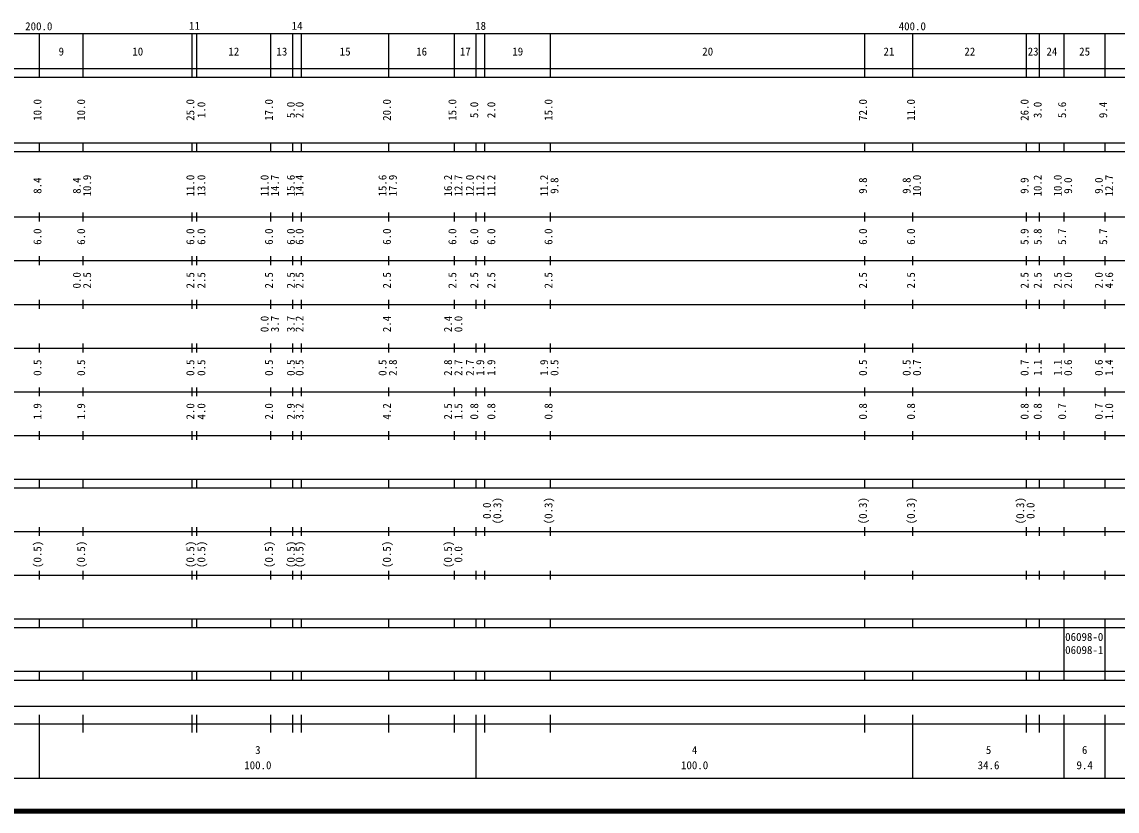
# Model space of a CAD drawing. Units: millimetres on the paper, enlarged 1000 times. Extents: x 40000 to 680000, y 20000 to 380000.
# Drawn here: x 263981 to 514731, y 20000 to 200653 of the extents above; entities that cross this region are included whole.
import ezdxf
from ezdxf.enums import TextEntityAlignment as Align

# ---------------------------------------------------------------- set-up
doc = ezdxf.new("R2010")
doc.units = ezdxf.units.MM
doc.header["$LTSCALE"] = 1000
doc.layers.add('M-TTL', color=2, linetype='Continuous', lineweight=140)
doc.layers.add('M-TTL-BAND', color=7, linetype='Continuous', lineweight=25)
doc.styles.add('ＭＳ ゴシック', font='')
doc.styles.get('ＭＳ ゴシック').set_extended_font_data('MS Gothic')

msp = doc.modelspace()

# ---------------------------------------------------------------- linework, layer by layer
at = {"layer": 'M-TTL'}
msp.add_line((40000, 20000), (680000, 20000), dxfattribs=at)
at = {"layer": 'M-TTL-BAND'}
for p, q in [((68000, 198000), (579000, 198000)), ((268000, 188000), (268000, 198000)), ((278000, 188000), (278000, 198000)), ((303000, 188000), (303000, 198000)), ((304000, 188000), (304000, 198000)), ((321000, 188000), (321000, 198000)), ((326000, 188000), (326000, 198000)), ((328000, 188000), (328000, 198000)), ((348000, 188000), (348000, 198000)), ((363000, 188000), (363000, 198000)), ((368000, 188000), (368000, 198000)), ((370000, 188000), (370000, 198000)), ((385000, 188000), (385000, 198000)), ((457000, 188000), (457000, 198000)), ((468000, 188000), (468000, 198000)), ((494000, 188000), (494000, 198000)), ((497000, 188000), (497000, 198000)), ((502600, 188000), (502600, 198000)), ((512000, 188000), (512000, 198000)), ((40000, 190000), (579000, 190000)), ((40000, 188000), (579000, 188000)), ((40000, 173000), (579000, 173000)), ((40000, 171000), (579000, 171000)), ((268000, 171000), (268000, 173000)), ((278000, 171000), (278000, 173000)), ((303000, 171000), (303000, 173000)), ((304000, 171000), (304000, 173000)), ((321000, 171000), (321000, 173000)), ((326000, 171000), (326000, 173000)), ((328000, 171000), (328000, 173000)), ((348000, 171000), (348000, 173000)), ((363000, 171000), (363000, 173000)), ((368000, 171000), (368000, 173000)), ((370000, 171000), (370000, 173000)), ((385000, 171000), (385000, 173000)), ((457000, 171000), (457000, 173000)), ((468000, 171000), (468000, 173000)), ((494000, 171000), (494000, 173000)), ((497000, 171000), (497000, 173000)), ((502600, 171000), (502600, 173000)), ((512000, 171000), (512000, 173000)), ((40000, 156000), (579000, 156000)), ((268000, 155000), (268000, 157000)), ((278000, 155000), (278000, 157000)), ((303000, 155000), (303000, 157000)), ((304000, 155000), (304000, 157000)), ((321000, 155000), (321000, 157000)), ((326000, 155000), (326000, 157000)), ((328000, 155000), (328000, 157000)), ((348000, 155000), (348000, 157000)), ((363000, 155000), (363000, 157000)), ((368000, 155000), (368000, 157000)), ((370000, 155000), (370000, 157000)), ((385000, 155000), (385000, 157000)), ((457000, 155000), (457000, 157000)), ((468000, 155000), (468000, 157000)), ((494000, 155000), (494000, 157000)), ((497000, 155000), (497000, 157000)), ((502600, 155000), (502600, 157000)), ((512000, 155000), (512000, 157000)), ((46000, 146000), (579000, 146000)), ((268000, 145000), (268000, 147000)), ((278000, 145000), (278000, 147000)), ((303000, 145000), (303000, 147000)), ((304000, 145000), (304000, 147000)), ((321000, 145000), (321000, 147000)), ((326000, 145000), (326000, 147000)), ((328000, 145000), (328000, 147000)), ((348000, 145000), (348000, 147000)), ((363000, 145000), (363000, 147000)), ((368000, 145000), (368000, 147000)), ((370000, 145000), (370000, 147000)), ((385000, 145000), (385000, 147000)), ((457000, 145000), (457000, 147000)), ((468000, 145000), (468000, 147000)), ((494000, 145000), (494000, 147000)), ((497000, 145000), (497000, 147000)), ((502600, 145000), (502600, 147000)), ((512000, 145000), (512000, 147000)), ((52000, 136000), (579000, 136000)), ((268000, 135000), (268000, 137000)), ((278000, 135000), (278000, 137000)), ((303000, 135000), (303000, 137000)), ((304000, 135000), (304000, 137000)), ((321000, 135000), (321000, 137000)), ((326000, 135000), (326000, 137000)), ((328000, 135000), (328000, 137000)), ((348000, 135000), (348000, 137000)), ((363000, 135000), (363000, 137000)), ((368000, 135000), (368000, 137000)), ((370000, 135000), (370000, 137000)), ((385000, 135000), (385000, 137000)), ((457000, 135000), (457000, 137000)), ((468000, 135000), (468000, 137000)), ((494000, 135000), (494000, 137000)), ((497000, 135000), (497000, 137000)), ((502600, 135000), (502600, 137000)), ((512000, 135000), (512000, 137000)), ((46000, 126000), (579000, 126000)), ((268000, 125000), (268000, 127000)), ((278000, 125000), (278000, 127000)), ((303000, 125000), (303000, 127000)), ((304000, 125000), (304000, 127000)), ((321000, 125000), (321000, 127000)), ((326000, 125000), (326000, 127000)), ((328000, 125000), (328000, 127000)), ((348000, 125000), (348000, 127000)), ((363000, 125000), (363000, 127000)), ((368000, 125000), (368000, 127000)), ((370000, 125000), (370000, 127000)), ((385000, 125000), (385000, 127000)), ((457000, 125000), (457000, 127000)), ((468000, 125000), (468000, 127000)), ((494000, 125000), (494000, 127000)), ((497000, 125000), (497000, 127000)), ((502600, 125000), (502600, 127000)), ((512000, 125000), (512000, 127000)), ((52000, 116000), (579000, 116000)), ((268000, 115000), (268000, 117000)), ((278000, 115000), (278000, 117000)), ((303000, 115000), (303000, 117000)), ((304000, 115000), (304000, 117000)), ((321000, 115000), (321000, 117000)), ((326000, 115000), (326000, 117000)), ((328000, 115000), (328000, 117000)), ((348000, 115000), (348000, 117000)), ((363000, 115000), (363000, 117000)), ((368000, 115000), (368000, 117000)), ((370000, 115000), (370000, 117000)), ((385000, 115000), (385000, 117000)), ((457000, 115000), (457000, 117000)), ((468000, 115000), (468000, 117000)), ((494000, 115000), (494000, 117000)), ((497000, 115000), (497000, 117000)), ((502600, 115000), (502600, 117000)), ((512000, 115000), (512000, 117000)), ((46000, 106000), (579000, 106000)), ((268000, 105000), (268000, 107000)), ((278000, 105000), (278000, 107000)), ((303000, 105000), (303000, 107000)), ((304000, 105000), (304000, 107000)), ((321000, 105000), (321000, 107000)), ((326000, 105000), (326000, 107000)), ((328000, 105000), (328000, 107000)), ((348000, 105000), (348000, 107000)), ((363000, 105000), (363000, 107000)), ((368000, 105000), (368000, 107000)), ((370000, 105000), (370000, 107000)), ((385000, 105000), (385000, 107000)), ((457000, 105000), (457000, 107000)), ((468000, 105000), (468000, 107000)), ((494000, 105000), (494000, 107000)), ((497000, 105000), (497000, 107000)), ((502600, 105000), (502600, 107000)), ((512000, 105000), (512000, 107000)), ((40000, 96000), (579000, 96000)), ((268000, 94000), (268000, 96000)), ((278000, 94000), (278000, 96000)), ((303000, 94000), (303000, 96000)), ((304000, 94000), (304000, 96000)), ((321000, 94000), (321000, 96000)), ((326000, 94000), (326000, 96000)), ((328000, 94000), (328000, 96000)), ((348000, 94000), (348000, 96000)), ((363000, 94000), (363000, 96000)), ((368000, 94000), (368000, 96000)), ((370000, 94000), (370000, 96000)), ((385000, 94000), (385000, 96000)), ((457000, 94000), (457000, 96000)), ((468000, 94000), (468000, 96000)), ((494000, 94000), (494000, 96000)), ((497000, 94000), (497000, 96000)), ((502600, 94000), (502600, 96000)), ((512000, 94000), (512000, 96000)), ((40000, 94000), (579000, 94000)), ((49000, 84000), (579000, 84000)), ((268000, 83000), (268000, 85000)), ((278000, 83000), (278000, 85000)), ((303000, 83000), (303000, 85000)), ((304000, 83000), (304000, 85000)), ((321000, 83000), (321000, 85000)), ((326000, 83000), (326000, 85000)), ((328000, 83000), (328000, 85000)), ((348000, 83000), (348000, 85000)), ((363000, 83000), (363000, 85000)), ((368000, 83000), (368000, 85000)), ((370000, 83000), (370000, 85000)), ((385000, 83000), (385000, 85000)), ((457000, 83000), (457000, 85000)), ((468000, 83000), (468000, 85000)), ((494000, 83000), (494000, 85000)), ((497000, 83000), (497000, 85000)), ((502600, 83000), (502600, 85000)), ((512000, 83000), (512000, 85000)), ((40000, 74000), (579000, 74000)), ((268000, 73000), (268000, 75000)), ((278000, 73000), (278000, 75000)), ((303000, 73000), (303000, 75000)), ((304000, 73000), (304000, 75000)), ((321000, 73000), (321000, 75000)), ((326000, 73000), (326000, 75000)), ((328000, 73000), (328000, 75000)), ((348000, 73000), (348000, 75000)), ((363000, 73000), (363000, 75000)), ((368000, 73000), (368000, 75000)), ((370000, 73000), (370000, 75000)), ((385000, 73000), (385000, 75000)), ((457000, 73000), (457000, 75000)), ((468000, 73000), (468000, 75000)), ((494000, 73000), (494000, 75000)), ((497000, 73000), (497000, 75000)), ((502600, 73000), (502600, 75000)), ((512000, 73000), (512000, 75000)), ((40000, 64000), (579000, 64000)), ((268000, 62000), (268000, 64000)), ((278000, 62000), (278000, 64000)), ((303000, 62000), (303000, 64000)), ((304000, 62000), (304000, 64000)), ((321000, 62000), (321000, 64000)), ((326000, 62000), (326000, 64000)), ((328000, 62000), (328000, 64000)), ((348000, 62000), (348000, 64000)), ((363000, 62000), (363000, 64000)), ((368000, 62000), (368000, 64000)), ((370000, 62000), (370000, 64000)), ((385000, 62000), (385000, 64000)), ((457000, 62000), (457000, 64000)), ((468000, 62000), (468000, 64000)), ((494000, 62000), (494000, 64000)), ((497000, 62000), (497000, 64000)), ((502600, 62000), (502600, 64000)), ((512000, 62000), (512000, 64000)), ((40000, 62000), (579000, 62000)), ((502600, 52000), (502600, 62000)), ((512000, 52000), (512000, 62000)), ((40000, 52000), (579000, 52000)), ((268000, 50000), (268000, 52000)), ((278000, 50000), (278000, 52000)), ((303000, 50000), (303000, 52000)), ((304000, 50000), (304000, 52000)), ((321000, 50000), (321000, 52000)), ((326000, 50000), (326000, 52000)), ((328000, 50000), (328000, 52000)), ((348000, 50000), (348000, 52000)), ((363000, 50000), (363000, 52000)), ((368000, 50000), (368000, 52000)), ((370000, 50000), (370000, 52000)), ((385000, 50000), (385000, 52000)), ((457000, 50000), (457000, 52000)), ((468000, 50000), (468000, 52000)), ((494000, 50000), (494000, 52000)), ((497000, 50000), (497000, 52000)), ((502600, 50000), (502600, 52000)), ((512000, 50000), (512000, 52000)), ((40000, 50000), (579000, 50000)), ((71000, 44000), (565000, 44000)), ((268000, 27500), (268000, 42000)), ((278000, 38000), (278000, 42000)), ((303000, 38000), (303000, 42000)), ((304000, 38000), (304000, 42000)), ((321000, 38000), (321000, 42000)), ((326000, 38000), (326000, 42000)), ((328000, 38000), (328000, 42000)), ((348000, 38000), (348000, 42000)), ((363000, 38000), (363000, 42000)), ((368000, 27500), (368000, 42000)), ((370000, 38000), (370000, 42000)), ((385000, 38000), (385000, 42000)), ((457000, 38000), (457000, 42000)), ((468000, 27500), (468000, 42000)), ((494000, 38000), (494000, 42000)), ((497000, 38000), (497000, 42000)), ((502600, 27500), (502600, 42000)), ((512000, 27500), (512000, 42000)), ((40000, 40000), (579000, 40000)), ((68000, 27500), (579000, 27500))]:
    msp.add_line(p, q, dxfattribs=at)

# ---------------------------------------------------------------- texts
at = {"layer": 'M-TTL-BAND', "style": 'ＭＳ ゴシック'}
for s, p in [('11', (303500, 198293)), ('14', (327000, 198293)), ('18', (369000, 198293)), ('200.0', (267844, 198195)), ('400.0', (467844, 198195)), ('9', (273000, 192405)), ('10', (290500, 192405)), ('12', (312500, 192405)), ('13', (323500, 192405)), ('15', (338000, 192405)), ('16', (355500, 192405)), ('17', (365500, 192405)), ('19', (377500, 192405)), ('20', (421000, 192405)), ('21', (462500, 192405)), ('22', (481000, 192405)), ('23', (495500, 192405)), ('24', (499800, 192405)), ('25', (507300, 192405)), ('3', (318000, 32523)), ('4', (418000, 32523)), ('5', (485300, 32523)), ('6', (507300, 32523)), ('100.0', (318000, 29033)), ('100.0', (418000, 29033)), ('34.6', (485300, 29033)), ('9.4', (507300, 29033))]:
    msp.add_text(s, height=1833, dxfattribs=at).set_placement(p, align=Align.BOTTOM_CENTER)
for s, p in [('10.0', (269000, 180500)), ('10.0', (279000, 180500)), ('25.0', (304000, 180500)), ('1.0', (306528, 180500)), ('17.0', (322000, 180500)), ('5.0', (327000, 180500)), ('2.0', (329000, 180500)), ('20.0', (349000, 180500)), ('15.0', (364000, 180500)), ('5.0', (369000, 180500)), ('2.0', (372906, 180500)), ('15.0', (386000, 180500)), ('72.0', (458000, 180500)), ('11.0', (469000, 180500)), ('26.0', (495000, 180500)), ('3.0', (498000, 180500)), ('5.6', (503600, 180500)), ('9.4', (513000, 180500)), ('10.9', (280370, 163174)), ('11.0', (304000, 163174)), ('13.0', (306528, 163174)), ('11.0', (321000, 163174)), ('14.7', (323370, 163174)), ('15.6', (327000, 163174)), ('14.4', (329000, 163174)), ('15.6', (348000, 163174)), ('17.9', (350370, 163174)), ('16.2', (363000, 163174)), ('12.7', (365370, 163174)), ('12.0', (368000, 163174)), ('11.2', (370370, 163174)), ('11.2', (372906, 163174)), ('11.2', (385000, 163174)), ('10.0', (470370, 163174)), ('10.2', (498000, 163174)), ('10.0', (502600, 163174)), ('12.7', (514370, 163174)), ('8.4', (269000, 163174)), ('8.4', (278000, 163174)), ('9.8', (387370, 163174)), ('9.8', (458000, 163174)), ('9.8', (468000, 163174)), ('9.9', (495000, 163174)), ('9.0', (504970, 163174)), ('9.0', (512000, 163174)), ('6.0', (269000, 151500)), ('6.0', (279000, 151500)), ('6.0', (304000, 151500)), ('6.0', (306528, 151500)), ('6.0', (322000, 151500)), ('6.0', (327000, 151500)), ('6.0', (329000, 151500)), ('6.0', (349000, 151500)), ('6.0', (364000, 151500)), ('6.0', (369000, 151500)), ('6.0', (372906, 151500)), ('6.0', (386000, 151500)), ('6.0', (458000, 151500)), ('6.0', (469000, 151500)), ('5.9', (495000, 151500)), ('5.8', (498000, 151500)), ('5.7', (503600, 151500)), ('5.7', (513000, 151500)), ('0.0', (278000, 141500)), ('2.5', (280370, 141500)), ('2.5', (304000, 141500)), ('2.5', (306528, 141500)), ('2.5', (322000, 141500)), ('2.5', (327000, 141500)), ('2.5', (329000, 141500)), ('2.5', (349000, 141500)), ('2.5', (364000, 141500)), ('2.5', (369000, 141500)), ('2.5', (372906, 141500)), ('2.5', (386000, 141500)), ('2.5', (458000, 141500)), ('2.5', (469000, 141500)), ('2.5', (495000, 141500)), ('2.5', (498000, 141500)), ('2.5', (502600, 141500)), ('2.0', (504970, 141500)), ('2.0', (512000, 141500)), ('4.6', (514370, 141500)), ('0.0', (321000, 131500)), ('3.7', (323370, 131500)), ('3.7', (327000, 131500)), ('2.2', (329000, 131500)), ('2.4', (349000, 131500)), ('2.4', (363000, 131500)), ('0.0', (365370, 131500)), ('0.5', (269000, 121500)), ('0.5', (279000, 121500)), ('0.5', (304000, 121500)), ('0.5', (306528, 121500)), ('0.5', (322000, 121500)), ('0.5', (327000, 121500)), ('0.5', (329000, 121500)), ('0.5', (348000, 121500)), ('2.8', (350370, 121500)), ('2.8', (363000, 121500)), ('2.7', (365370, 121500)), ('2.7', (368000, 121500)), ('1.9', (370370, 121500)), ('1.9', (372906, 121500)), ('1.9', (385000, 121500)), ('0.5', (387370, 121500)), ('0.5', (458000, 121500)), ('0.5', (468000, 121500)), ('0.7', (470370, 121500)), ('0.7', (495000, 121500)), ('1.1', (498000, 121500)), ('1.1', (502600, 121500)), ('0.6', (504970, 121500)), ('0.6', (512000, 121500)), ('1.4', (514370, 121500)), ('1.9', (269000, 111500)), ('1.9', (279000, 111500)), ('2.0', (304000, 111500)), ('4.0', (306528, 111500)), ('2.0', (322000, 111500)), ('2.9', (327000, 111500)), ('3.2', (329000, 111500)), ('4.2', (349000, 111500)), ('2.5', (363000, 111500)), ('1.5', (365370, 111500)), ('0.8', (369000, 111500)), ('0.8', (372906, 111500)), ('0.8', (386000, 111500)), ('0.8', (458000, 111500)), ('0.8', (469000, 111500)), ('0.8', (495000, 111500)), ('0.8', (498000, 111500)), ('0.7', (503600, 111500)), ('0.7', (512000, 111500)), ('1.0', (514370, 111500)), ('0.0', (371906, 88764)), ('(0.3)', (374276, 88764)), ('(0.3)', (386000, 88764)), ('(0.3)', (458000, 88764)), ('(0.3)', (469000, 88764)), ('(0.3)', (494000, 88764)), ('0.0', (496370, 88764)), ('(0.5)', (269000, 78764)), ('(0.5)', (279000, 78764)), ('(0.5)', (304000, 78764)), ('(0.5)', (306528, 78764)), ('(0.5)', (322000, 78764)), ('(0.5)', (327000, 78764)), ('(0.5)', (329000, 78764)), ('(0.5)', (349000, 78764)), ('(0.5)', (363000, 78764)), ('0.0', (365370, 78764))]:
    msp.add_text(s, height=1833, rotation=90, dxfattribs=at).set_placement(p, align=Align.BOTTOM_CENTER)
for s, p in [('06098-0', (502840, 58405)), ('06098-1', (502840, 55405))]:
    msp.add_text(s, height=1833, dxfattribs=at).set_placement(p, align=Align.BOTTOM_LEFT)

doc.saveas('drawing.dxf')
